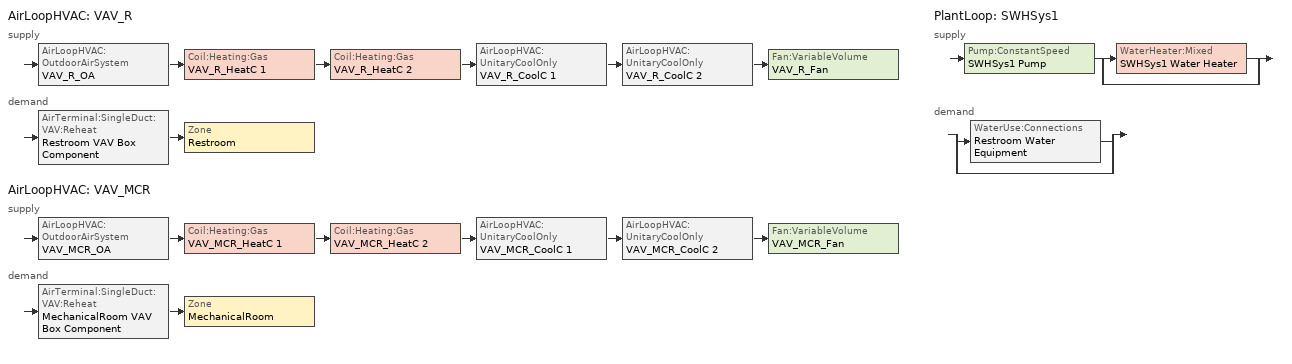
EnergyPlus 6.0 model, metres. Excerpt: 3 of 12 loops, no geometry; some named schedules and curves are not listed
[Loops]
AirLoopHVAC 'VAV_R'
 supply: AirLoopHVAC:OutdoorAirSystem 'VAV_R_OA' > Coil:Heating:Gas 'VAV_R_HeatC 1' > Coil:Heating:Gas 'VAV_R_HeatC 2' > AirLoopHVAC:UnitaryCoolOnly 'VAV_R_CoolC 1' > AirLoopHVAC:UnitaryCoolOnly 'VAV_R_CoolC 2' > Fan:VariableVolume 'VAV_R_Fan'
 demand: AirTerminal:SingleDuct:VAV:Reheat 'Restroom VAV Box Component' > Zone 'Restroom'
AirLoopHVAC 'VAV_MCR'
 supply: AirLoopHVAC:OutdoorAirSystem 'VAV_MCR_OA' > Coil:Heating:Gas 'VAV_MCR_HeatC 1' > Coil:Heating:Gas 'VAV_MCR_HeatC 2' > AirLoopHVAC:UnitaryCoolOnly 'VAV_MCR_CoolC 1' > AirLoopHVAC:UnitaryCoolOnly 'VAV_MCR_CoolC 2' > Fan:VariableVolume 'VAV_MCR_Fan'
 demand: AirTerminal:SingleDuct:VAV:Reheat 'MechanicalRoom VAV Box Component' > Zone 'MechanicalRoom'
PlantLoop 'SWHSys1'
 supply: Pump:ConstantSpeed 'SWHSys1 Pump' > split
  | WaterHeater:Mixed 'SWHSys1 Water Heater'
  | bypass
 demand: split
  | WaterUse:Connections 'Restroom Water Equipment'
  | bypass
[ComponentCost:LineItem]
Name | Line Item Type | Item | Cost per Each | Quantity | Cost per Unit of Output Capacity
Infiltration:Restroom | General | Restroom | 1 | 0
People:Restroom | General | Restroom | 1 | 11.553
LIGHTING EQUIP:Restroom | Lights | Restroom |  |  | 1
ElectricEquipment:Restroom:PlugMisc | General | Restroom | 1 | 0.1449
Infiltration:MechanicalRoom | General | MechanicalRoom | 1 | 0
LIGHTING EQUIP:MechanicalRoom | Lights | MechanicalRoom |  |  | 1
[Sizing:Zone] Zone Cooling Design Supply Air Temperature {C}=14; Zone Heating Design Supply Air Temperature {C}=40; Zone Cooling Design Supply Air Humidity Ratio {kg-H20/kg-air}=0.0085; Zone Heating Design Supply Air Humidity Ratio {kg-H20/kg-air}=0.008; Outdoor Air Method=Flow/Zone; Outside Air Flow per Person {(m3/s)/person}=0; Outside Air Flow per Zone Floor Area {(m3/s)/m2}=0; Cooling Design Air Flow Method {Flow/Zone | DesignDay | DesignDayWithLimit}=DesignDay; Cooling Minimum Air Flow Fraction=0; Heating Design Air Flow Method {Flow/Zone | DesignDay}=DesignDay; Heating Design Air Flow Rate=0
Name | Outside Air Flow per Zone {m3/s}
Restroom | 0.149989
MechanicalRoom | 0.0218183
[ZoneControl:Thermostat] Control Type Schedule=Dual Zone Control Type Sched
Name | Zone | Control 1
Restroom Thermostat | Restroom | Restroom DualSPSched
MechanicalRoom Thermostat | MechanicalRoom | MechanicalRoom DualSPSched
[ThermostatSetpoint:DualSetpoint] Heating Setpoint Temperature Schedule=HtgSetP_Sch; Cooling Setpoint Temperature Schedule=ClgSetP_Sch
Restroom DualSPSched; MechanicalRoom DualSPSched
[Zone equipment]
Restroom: Restroom VAV Box Component, Restroom PTAC, Restroom OA Unit
MechanicalRoom: MechanicalRoom VAV Box Component, MechanicalRoom PTAC, MechanicalRoom OA Unit
[AirTerminal:SingleDuct:VAV:Reheat] Availability Schedule=ALWAYS_ON; Maximum Air Flow Rate {m3/s}=AUTOSIZE; Zone Minimum Air Flow Input Method=Scheduled; Minimum Air Flow Fraction Schedule=MIN_FLOW_FRAC_SCH; Maximum Hot Water or Steam Flow Rate {m3/s}=AUTOSIZE; Minimum Hot Water or Steam Flow Rate {m3/s}=0; Convergence Tolerance=0.001; Damper Heating Action=Reverse; Maximum Flow per Zone Floor Area during Reheat {m3/s-m2}=AUTOCALCULATE; Maximum Flow Fraction During Reheat=AUTOCALCULATE; Maximum Reheat Air Temperature {C}=50
Name | Reheat Coil
Restroom VAV Box Component | Restroom VAV Box Reheat Coil
MechanicalRoom VAV Box Component | MechanicalRoom VAV Box Reheat Coil
[Coil:Heating:Electric] Availability Schedule=ALWAYS_ON; Efficiency=1; Nominal Capacity {W}=AUTOSIZE
Restroom VAV Box Reheat Coil; MechanicalRoom VAV Box Reheat Coil
[ZoneHVAC:PackagedTerminalAirConditioner] Supply Air Flow Rate During Cooling Operation=AUTOSIZE; Supply Air Flow Rate During Heating Operation=AUTOSIZE; Supply Air Flow Rate When No Cooling or Heating is Needed=AUTOSIZE; Outdoor Air Flow Rate During Cooling Operation=0; Outdoor Air Flow Rate During Heating Operation=0; Outdoor Air Flow Rate When No Cooling or Heating is Needed=0; Fan Placement=DrawThrough; Supply Air Fan Operating Mode Schedule=ALWAYS_ON
Name | Availability Schedule | Supply Air Fan | Heating Coil | Cooling Coil
Restroom PTAC | Restroom_PTAC_Fan_Sch | Restroom PTACFan | Restroom PTAC Heat Coil | Restroom PTAC DX Coil
MechanicalRoom PTAC | MechanicalRoom_PTAC_Fan_Sch | MechanicalRoom PTACFan | MechanicalRoom PTAC Heat Coil | MechanicalRoom PTAC DX Coil
[Fan:ConstantVolume] Availability Schedule=ALWAYS_ON; Fan Efficiency=0.516; Pressure Rise {Pa}=825; Maximum Flow Rate {m3/s}=AUTOSIZE; Motor Efficiency=0.85; Motor In Airstream Fraction=1
Restroom PTACFan; MechanicalRoom PTACFan
[Coil:Cooling:DX:SingleSpeed] Availability Schedule=ALWAYS_ON; Rated Total Cooling Capacity {W}=AUTOSIZE; Rated Sensible Heat Ratio=AUTOSIZE; Rated COP=4; Rated Air Flow Rate {m3/s}=AUTOSIZE; Rated Evaporator Fan Power Per Volume Flow Rate {W/(m3/s)}=773.3; Nominal Time for Condensate Removal to Begin {s}=1000; Ratio of Initial Moisture Evaporation Rate and Steady State Latent Capacity=1.5; Maximum Cycling Rate {cycles/hr}=3; Latent Capacity Time Constant {s}=45; Condenser Type=AirCooled
Name | Total Cooling Capacity Function of Temperature Curve | Total Cooling Capacity Function of Flow Fraction Curve | Energy Input Ratio Function of Temperature Curve | Energy Input Ratio Function of Flow Fraction Curve | Part Load Fraction Correlation Curve
Restroom PTAC DX Coil | Restroom PTAC_ClgCapFuncTempCurve | Restroom PTAC_ClgCapFuncFlowFracCurve | Restroom PTAC_ClgEirFuncTempCurve | Restroom PTAC_ClgEirFuncFlowFracCurve | Restroom PTAC_ClgPlrCurve
MechanicalRoom PTAC DX Coil | MechanicalRoom PTAC_ClgCapFuncTempCurve | MechanicalRoom PTAC_ClgCapFuncFlowFracCurve | MechanicalRoom PTAC_ClgEirFuncTempCurve | MechanicalRoom PTAC_ClgEirFuncFlowFracCurve | MechanicalRoom PTAC_ClgPlrCurve
[Coil:Heating:Gas] Availability Schedule=ALWAYS_ON; Gas Burner Efficiency=0.8; Nominal Capacity {W}=AUTOSIZE
Restroom PTAC Heat Coil; Restroom OA Unit Heating Coil; MechanicalRoom PTAC Heat Coil; MechanicalRoom OA Unit Heating Coil; VAV_R_HeatC 1; VAV_R_HeatC 2; VAV_MCR_HeatC 1; VAV_MCR_HeatC 2
[ZoneHVAC:OutdoorAirUnit] Supply Fan Placement {BlowThrough | DrawThrough}=BlowThrough; Unit Control Type {NeutralControl | TemperatureControl}=NeutralControl
Name | Availability Schedule | Zone | Outdoor Air Flow Rate {m3/s} | Outdoor Air Schedule | Supply Fan | Exhaust Fan | Exhaust Air Flow Rate {m3/s} | Exhaust Air Schedule | Outdoor Air Unit List
Restroom OA Unit | Restroom_PTAC_Fan_Sch | Restroom | 0.149989 | MinOA_DCV_SalesVestRest_Sch | Restroom OA Unit Supply Fan | Restroom OA Unit Exhaust Fan | 0.149989 | MinOA_DCV_SalesVestRest_Sch | Restroom OA Unit OA Unit Equip List
MechanicalRoom OA Unit | MechanicalRoom_PTAC_Fan_Sch | MechanicalRoom | 0.0218183 | MinOA_Sched | MechanicalRoom OA Unit Supply Fan | MechanicalRoom OA Unit Exhaust Fan | 0.0218183 | MinOA_Sched | MechanicalRoom OA Unit OA Unit Equip List
[ZoneHVAC:OutdoorAirUnit:EquipmentList] Component 1 Type=Coil:Heating:Gas
Name | Component 1
Restroom OA Unit OA Unit Equip List | Restroom OA Unit Heating Coil
MechanicalRoom OA Unit OA Unit Equip List | MechanicalRoom OA Unit Heating Coil
[Fan:VariableVolume] Maximum Flow Rate {m3/s}=AUTOSIZE; Fan Power Minimum Flow Rate Input Method {Fraction | FixedFlowRate}=Fraction; Fan Power Minimum Flow Fraction=0.6; Motor In Airstream Fraction=1; Fan Coefficient 1=0.0407599; Fan Coefficient 2=0.088045; Fan Coefficient 3=-0.0729261; Fan Coefficient 4=0.94374; Fan Coefficient 5=0
Name | Availability Schedule | Fan Efficiency | Pressure Rise {Pa} | Motor Efficiency
Restroom OA Unit Supply Fan; Restroom OA Unit Exhaust Fan; MechanicalRoom OA Unit Supply Fan; MechanicalRoom OA Unit Exhaust Fan | ALWAYS_ON | 1 | 0 | 0.9
VAV_R_Fan | VAV_R_Fan_Sch | 0.516 | 825 | 0.93
VAV_MCR_Fan | VAV_McR_Fan_Sch | 0.516 | 825 | 0.93
[WaterUse:Connections]
Restroom Water Equipment: Water Use Equipment 1=Restroom Water Equipment
[WaterUse:Equipment]
Restroom Water Equipment: Peak Flow Rate {m3/s}=1.89278e-05; Flow Rate Fraction Schedule=BLDG_OCC_SCH; Target Temperature Schedule=Restroom Water Equipment Temp Sched; Hot Water Supply Temperature Schedule Name  {C}=Restroom Water Equipment Hot Supply Temp Sched; Zone=Restroom; Sensible Fraction Schedule=Restroom Water Equipment Sensible fract sched; Latent Fraction Schedule=Restroom Water Equipment Latent fract sched
[AirLoopHVAC] Design Supply Air Flow Rate {m3/s}=AUTOSIZE
VAV_R; VAV_MCR
[SetpointManager:Scheduled]
SWHSys1 Loop Setpoint Manager: Control Variable {TEMP}=Temperature; Schedule=SWHSys1-Loop-Temp-Schedule; Setpoint Node=SWHSys1 Supply Outlet Node
[SetpointManager:MixedAir]
Name | Control Variable | Setpoint Node or NodeList | Control Variable {Temperature}
VAV_R_HeatC 1 MixedAir Manager | Temperature | VAV_R_HeatC 1-VAV_R_HeatC 2Node
VAV_R_HeatC 2 MixedAir Manager | Temperature | VAV_R_HeatC 2-VAV_R_CoolC 1Node
VAV_R_CoolC 1 SAT Manager |  | VAV_R_CoolC 1-VAV_R_CoolC 2Node | Temperature
VAV_R_OAMixed Air Temp Manager | Temperature | VAV_R_OA-VAV_R_HeatC 1Node
VAV_MCR_HeatC 1 MixedAir Manager | Temperature | VAV_MCR_HeatC 1-VAV_MCR_HeatC 2Node
VAV_MCR_HeatC 2 MixedAir Manager | Temperature | VAV_MCR_HeatC 2-VAV_MCR_CoolC 1Node
VAV_MCR_CoolC 1 SAT Manager |  | VAV_MCR_CoolC 1-VAV_MCR_CoolC 2Node | Temperature
VAV_MCR_OAMixed Air Temp Manager | Temperature | VAV_MCR_OA-VAV_MCR_HeatC 1Node
[Sizing:System] Type Of Load To Size On=Sensible; Design Outdoor Air Flow Rate {m3/s}=AUTOSIZE; Minimum System Air Flow Ratio=0.3; Preheat Design Temperature {C}=7; Preheat Design Humidity Ratio {kg-H2O/kg-air}=0.008; Precool Design Temperature {C}=12.8; Precool Design Humidity Ratio {kg-H2O/kg-air}=0.008; Central Cooling Design Supply Air Temperature {C}=12.8; Central Heating Design Supply Air Temperature {C}=16.7; Sizing Option {Coincident | NonCoincident}=NonCoincident; 100% Outdoor Air in Cooling {Yes | No}=No; 100% Outdoor Air in Heating {Yes | No}=No; Central Cooling Design Supply Air Humidity Ratio {kg-H2O/kg-air}=0.0085; Central Heating Design Supply Air Humidity Ratio {kg-H2O/kg-air}=0.008; Cooling Design Air Flow Method=DesignDay; Cooling Design Air Flow Rate {m3/s}=0; Heating Design Air Flow Method=DesignDay; Heating Design Air Flow Rate {m3/s}=0
VAV_R; VAV_MCR
[Controller:OutdoorAir] Minimum Outdoor Air Flow Rate {m3/s}=AUTOSIZE; Maximum Outdoor Air Flow Rate {m3/s}=AUTOSIZE; Economizer Control Type=DifferentialEnthalpy; Economizer Control Action Type=ModulateFlow; Economizer Maximum Limit Dry-Bulb Temperature {C}=28; Economizer Maximum Limit Enthalpy {J/kg}=64000; Economizer Minimum Limit Dry-Bulb Temperature {C}=-100; Lockout Type=NoLockout; Minimum Limit Type=FixedMinimum; High Humidity Control=No; Heat Recovery Bypass Control Type=BypassWhenOAFlowGreaterThanMinimum
Name | Minimum Outdoor Air Schedule
VAV_R_OA_Controller | MinOA_DCV_SalesVestRest_Sch
VAV_MCR_OA_Controller | MinOA_Sched
[AirLoopHVAC:UnitaryCoolOnly] Availability Schedule=ALWAYS_ON
Name | Cooling Coil
VAV_R_CoolC 1 | VAV_R_CoolC 1 DXCoil
VAV_R_CoolC 2 | VAV_R_CoolC 2 DXCoil
VAV_MCR_CoolC 1 | VAV_MCR_CoolC 1 DXCoil
VAV_MCR_CoolC 2 | VAV_MCR_CoolC 2 DXCoil
[Coil:Cooling:DX:TwoSpeed] Availability Schedule=ALWAYS_ON; Rated High Speed Total Cooling Capacity {W}=AUTOSIZE; Rated High Speed Sensible Heat Ratio=AUTOSIZE; Rated High Speed COP=3; Rated High Speed Air Flow Rate {m3/s}=AUTOSIZE; Rated Low Speed Total Cooling Capacity {W}=AUTOSIZE; Rated Low Speed Sensible Heat Ratio=0.69; Rated Low Speed COP=3; Rated Low Speed Air Flow Rate=AUTOSIZE; Condenser Type=AirCooled; Basin Heater Capacity {W/K}=10; Basin Heater Setpoint Temperature {C}=2
Name | Total Cooling Capacity Function of Temperature Curve | Total Cooling Capacity Function of Flow Fraction Curve | Energy Input Ratio Function of Temperature Curve | Energy Input Ratio Function of Flow Fraction Curve | Part Load Fraction Correlation Curve | Low Speed Total Cooling Capacity Function of Temperature Curve | Low Speed Energy Input Ratio Function of Temperature Curve
VAV_R_CoolC 1 DXCoil | VAV_R_CoolC 1_ClgCapFuncTempCurve | VAV_R_CoolC 1_ClgCapFuncFlowFracCurve | VAV_R_CoolC 1_ClgEirFuncTempCurve | VAV_R_CoolC 1_ClgEirFuncFlowFracCurve | VAV_R_CoolC 1_ClgPlrCurve | VAV_R_CoolC 1_ClgLowSpdCapFuncTempCurve | VAV_R_CoolC 1_ClgLowSpdEirFuncTempCurve
VAV_R_CoolC 2 DXCoil | VAV_R_CoolC 2_ClgCapFuncTempCurve | VAV_R_CoolC 2_ClgCapFuncFlowFracCurve | VAV_R_CoolC 2_ClgEirFuncTempCurve | VAV_R_CoolC 2_ClgEirFuncFlowFracCurve | VAV_R_CoolC 2_ClgPlrCurve | VAV_R_CoolC 2_ClgLowSpdCapFuncTempCurve | VAV_R_CoolC 2_ClgLowSpdEirFuncTempCurve
VAV_MCR_CoolC 1 DXCoil | VAV_MCR_CoolC 1_ClgCapFuncTempCurve | VAV_MCR_CoolC 1_ClgCapFuncFlowFracCurve | VAV_MCR_CoolC 1_ClgEirFuncTempCurve | VAV_MCR_CoolC 1_ClgEirFuncFlowFracCurve | VAV_MCR_CoolC 1_ClgPlrCurve | VAV_MCR_CoolC 1_ClgLowSpdCapFuncTempCurve | VAV_MCR_CoolC 1_ClgLowSpdEirFuncTempCurve
VAV_MCR_CoolC 2 DXCoil | VAV_MCR_CoolC 2_ClgCapFuncTempCurve | VAV_MCR_CoolC 2_ClgCapFuncFlowFracCurve | VAV_MCR_CoolC 2_ClgEirFuncTempCurve | VAV_MCR_CoolC 2_ClgEirFuncFlowFracCurve | VAV_MCR_CoolC 2_ClgPlrCurve | VAV_MCR_CoolC 2_ClgLowSpdCapFuncTempCurve | VAV_MCR_CoolC 2_ClgLowSpdEirFuncTempCurve
[EnergyManagementSystem:Sensor]
VAV_R_RA_Enth: VAV_R Supply Equipment Inlet Node; System Node Enthalpy
VAV_R_Heat_Load: Restroom; Zone/Sys Sensible Load to Heating Setpoint Predicted
VAV_R_FanFraction: Restroom VAV Box Component; VAV Terminal Damper Position
VAV_R_MinFlowFraction: Restroom VAV Box Component; VAV Terminal Minimum Air Flow Fraction
Restroom_RH: Restroom; Zone Air Relative Humidity
Restroom_Tdb: Restroom; Zone/Sys Air Temperature
VAV_MCR_RA_Enth: VAV_MCR Supply Equipment Inlet Node; System Node Enthalpy
VAV_MCR_Heat_Load: MechanicalRoom; Zone/Sys Sensible Load to Heating Setpoint Predicted
VAV_MCR_FanFraction: MechanicalRoom VAV Box Component; VAV Terminal Damper Position
VAV_MCR_MinFlowFraction: MechanicalRoom VAV Box Component; VAV Terminal Minimum Air Flow Fraction
MechanicalRoom_RH: MechanicalRoom; Zone Air Relative Humidity
MechanicalRoom_Tdb: MechanicalRoom; Zone/Sys Air Temperature
[EnergyManagementSystem:TrendVariable]
VAV_R_FanFractionLog: VAV_R_FanFraction; 4
VAV_MCR_FanFractionLog: VAV_MCR_FanFraction; 4
[PlantLoop]
SWHSys1: Fluid Type {WATER}=Water; Loop Equipment Operation Scheme=SWHSys1 Loop Operation Scheme List; Maximum Loop Temperature {C}=60; Minimum Loop Temperature {C}=10; Maximum Loop Flow Rate {m3/s}=AUTOSIZE; Minimum Loop Flow Rate {m3/s}=0; Loop Volume {m3}=AUTOSIZE; Load Distribution Scheme {OPTIMAL | SEQUENTIAL}=Optimal
[Sizing:Plant]
SWHSys1: Loop Type {COOLING | HEATING}=Heating; Design Loop Exit Temperature {C}=60; Design Loop Temperature Difference {C}=5
[PlantEquipmentOperationSchemes]
SWHSys1 Loop Operation Scheme List: Control Scheme 1 Object Type {*******}=PlantEquipmentOperation:HeatingLoad; Control Scheme 1=SWHSys1 Operation Scheme; Control Scheme 1 Schedule=PlantOnSched
[PlantEquipmentOperation:HeatingLoad]
SWHSys1 Operation Scheme: Load Range 1 Lower Limit {W}=0; Load Range 1 Upper Limit {W}=1000000000000000; Priority Control 1 Equipment List=SWHSys1 Equipment List
[PlantEquipmentList]
SWHSys1 Equipment List: SWHSys1 Water Heater
[Pump:ConstantSpeed]
SWHSys1 Pump: Rated Flow Rate {m3/s}=AUTOSIZE; Rated Pump Head {Pa} [179352 Pa = 60 ft]=0.1; Rated Power Consumption {W}=AUTOSIZE; Motor Efficiency=1; Fraction of Motor Inefficiencies to Fluid Stream=0
[WaterHeater:Mixed]
SWHSys1 Water Heater: Tank Volume {m3}=0.1893; Setpoint Temperature Schedule=SWHSys1 Water Heater Setpoint Temperature Schedule Name; Deadband Temperature Difference {deltaC}=2; Maximum Temperature Limit {C}=82.2222; Heater Control Type {Cycle | Modulate}=Cycle; Heater Maximum Capacity {W}=845000; Heater Fuel Type=ELECTRICITY; Heater Thermal Efficiency=0.9; Off Cycle Parasitic Fuel Consumption Rate {W}=20; Off Cycle Parasitic Fuel Type=ELECTRICITY; Off Cycle Parasitic Heat Fraction To Tank=0.9; On Cycle Parasitic Fuel Type=ELECTRICITY; Ambient Temperature Indicator {Schedule | Zone | Outdoors}=SCHEDULE; Ambient Temperature Schedule=SWHSys1 Water Heater Ambient Temperature Schedule Name; Off Cycle Loss Coefficient to Ambient Temperature {W/K}=6; On Cycle Loss Coefficient to Ambient Temperature {W/K}=6; Use Side Effectiveness=1; Source Side Effectiveness=1; Use Side Design Flow Rate=AUTOSIZE; Source Side Design Flow Rate=AUTOSIZE; Indirect Water Heater Recovery Time=1.5
[Schedule:Compact]
Bldg_Occ_Sch: Fraction, Through: 11/30, For: Weekdays, Until: 06:00, 0, Until: 08:00, 0.125, Until: 09:00, 0.375, Until: 11:00, 0.5, Until: 13:00, 0.625, Until: 17:00, 0.5, Until: 19:00, 0.625, Until: 21:00, 0.5, Until: 22:00, 0.375, Until: 24:00, 0.125, For: Saturday, Until: 06:00, 0, Until: 08:00, 0.125, Until: 09:00, 0.375, Until: 11:00, 0.5, Until: 19:00, 0.625, Until: 21:00, 0.5, Until: 22:00, 0.375, Until: 24:00, 0.125, For: Sunday, Until: 06:00, 0, Until: 08:00, 0.125, Until: 09:00, 0.375, Until: 11:00, 0.5, Until: 17:00, 0.625, Until: 19:00, 0.5, Until: 20:00, 0.375, Until: 22:00, 0.125, Until: 24:00, 0, For: SummerDesignDay, Until: 24:00, 1, For: WinterDesignDay, Until: 24:00, 0, For: AllOtherDays, Until: 24:00, 0, Through: 12/31, For: Weekdays, Until: 06:00, 0, Until: 08:00, 0.25, Until: 09:00, 0.5, Until: 11:00, 0.75, Until: 13:00, 1, Until: 17:00, 0.75, Until: 19:00, 1, Until: 21:00, 0.75, Until: 22:00, 0.5, Until: 24:00, 0.25, For: Saturday, Until: 06:00, 0, Until: 08:00, 0.25, Until: 09:00, 0.5, Until: 11:00, 0.75, Until: 19:00, 1, Until: 21:00, 0.75, Until: 22:00, 0.5, Until: 24:00, 0.25, For: Sunday, Until: 06:00, 0, Until: 08:00, 0.25, Until: 09:00, 0.5, Until: 11:00, 0.75, Until: 17:00, 1, Until: 19:00, 0.75, Until: 20:00, 0.5, Until: 22:00, 0.25, Until: 24:00, 0, For: SummerDesignDay, Until: 24:00, 1, For: WinterDesignDay, Until: 24:00, 0, For: AllOtherDays, Until: 24:00, 0
Always_On; VAV_McR_Fan_Sch; VAV_R_Fan_Sch; Restroom_PTAC_Fan_Sch; MechanicalRoom_PTAC_Fan_Sch: Fraction, Through: 12/31, For: AllDays, Until: 24:00, 1
MinOA_Sched: On/Off, Through: 12/31, For: Weekdays Saturday, Until: 06:00, 0, Until: 24:00, 1, For: Sunday, Until: 06:00, 0, Until: 22:00, 1, Until: 24:00, 0, For: SummerDesignDay, Until: 06:00, 0, Until: 24:00, 1, For: WinterDesignDay, Until: 06:00, 0, Until: 24:00, 1, For: AllOtherDays, Until: 24:00, 0
Dual Zone Control Type Sched: Control Type, Through: 12/31, For: AllDays, Until: 24:00, 4
Restroom Water Equipment Latent fract sched: Through: 12/31, For: AllDays, Until: 24:00, 0.05
Restroom Water Equipment Sensible fract sched: Through: 12/31, For: AllDays, Until: 24:00, 0.2
Restroom Water Equipment Temp Sched: Through: 12/31, For: AllDays, Until: 24:00, 40
Restroom Water Equipment Hot Supply Temp Sched: Through: 12/31, For: AllDays, Until: 24:00, 55
SWHSys1-Loop-Temp-Schedule: Through: 12/31, For: AllDays, Until: 24:00, 60
Min_Flow_Frac_Sch: Fraction, Through: 12/31, For: Weekdays Saturday, Until: 06:00, 0, Until: 24:00, 0.3, For: Sunday, Until: 06:00, 0, Until: 22:00, 0.3, Until: 24:00, 0, For: SummerDesignDay, Until: 06:00, 0, Until: 24:00, 0.3, For: WinterDesignDay, Until: 06:00, 0, Until: 24:00, 0.3, For: AllOtherDays, Until: 24:00, 0
MinOA_DCV_SalesVestRest_Sch: Fraction, Through: 11/30, For: Weekdays, Until: 06:00, 0, Until: 08:00, 0.761414, Until: 09:00, 0.829581, Until: 11:00, 0.863665, Until: 13:00, 0.897749, Until: 17:00, 0.863665, Until: 19:00, 0.897749, Until: 21:00, 0.863665, Until: 22:00, 0.829581, Until: 24:00, 0.761414, For: Saturday, Until: 06:00, 0, Until: 08:00, 0.761414, Until: 09:00, 0.829581, Until: 11:00, 0.863665, Until: 19:00, 0.897749, Until: 21:00, 0.863665, Until: 22:00, 0.829581, Until: 24:00, 0.761414, For: Sunday, Until: 06:00, 0, Until: 08:00, 0.761414, Until: 09:00, 0.829581, Until: 11:00, 0.863665, Until: 17:00, 0.897749, Until: 19:00, 0.863665, Until: 20:00, 0.829581, Until: 22:00, 0.761414, Until: 24:00, 0, For: SummerDesignDay, Until: 06:00, 0, Until: 24:00, 1, For: WinterDesignDay, Until: 06:00, 0, Until: 24:00, 1, For: AllOtherDays, Until: 24:00, 0, Through: 12/31, For: Weekdays, Until: 06:00, 0, Until: 08:00, 0.795497, Until: 09:00, 0.863665, Until: 11:00, 0.931832, Until: 13:00, 1, Until: 17:00, 0.931832, Until: 19:00, 1, Until: 21:00, 0.931832, Until: 22:00, 0.863665, Until: 24:00, 0.795497, For: Saturday, Until: 06:00, 0, Until: 08:00, 0.795497, Until: 09:00, 0.863665, Until: 11:00, 0.931832, Until: 19:00, 1, Until: 21:00, 0.931832, Until: 22:00, 0.863665, Until: 24:00, 0.795497, For: Sunday, Until: 06:00, 0, Until: 08:00, 0.795497, Until: 09:00, 0.863665, Until: 11:00, 0.931832, Until: 17:00, 1, Until: 19:00, 0.931832, Until: 20:00, 0.863665, Until: 22:00, 0.795497, Until: 24:00, 0, For: SummerDesignDay, Until: 06:00, 0, Until: 24:00, 1, For: WinterDesignDay, Until: 06:00, 0, Until: 24:00, 1, For: AllOtherDays, Until: 24:00, 0
[Curve:Biquadratic] Minimum Value of x=17; Maximum Value of x=22; Minimum Value of y=13; Maximum Value of y=46
Name | Coefficient1 Constant | Coefficient2 x | Coefficient3 x**2 | Coefficient4 y | Coefficient5 y**2 | Coefficient6 x*y
Restroom PTAC_ClgCapFuncTempCurve; MechanicalRoom PTAC_ClgCapFuncTempCurve | 0.942588 | 0.00954335 | 0.00068377 | -0.0110427 | 5.249e-06 | -9.72e-06
Restroom PTAC_ClgEirFuncTempCurve; MechanicalRoom PTAC_ClgEirFuncTempCurve | 0.342414 | 0.034885 | -0.0006237 | 0.00497722 | 0.000437951 | -0.000728028
VAV_R_CoolC 1_ClgCapFuncTempCurve; VAV_R_CoolC 1_ClgLowSpdCapFuncTempCurve; VAV_R_CoolC 2_ClgCapFuncTempCurve; VAV_R_CoolC 2_ClgLowSpdCapFuncTempCurve | 0.42415 | 0.04426 | -0.00042 | 0.00333 | -0.00008 | -0.00021
VAV_R_CoolC 1_ClgEirFuncTempCurve; VAV_R_CoolC 1_ClgLowSpdEirFuncTempCurve; VAV_R_CoolC 2_ClgEirFuncTempCurve; VAV_R_CoolC 2_ClgLowSpdEirFuncTempCurve | 1.23649 | -0.02431 | 0.00057 | -0.01434 | 0.00063 | -0.00038
[Curve:Quadratic]
Name | Coefficient1 Constant | Coefficient2 x | Coefficient3 x**2 | Minimum Value of x | Maximum Value of x
Restroom PTAC_ClgCapFuncFlowFracCurve; MechanicalRoom PTAC_ClgCapFuncFlowFracCurve | 0.8 | 0.2 | 0 | 0.5 | 1.5
Restroom PTAC_ClgEirFuncFlowFracCurve; MechanicalRoom PTAC_ClgEirFuncFlowFracCurve | 1.1552 | -0.1808 | 0.0256 | 0.5 | 1.5
Restroom PTAC_ClgPlrCurve; MechanicalRoom PTAC_ClgPlrCurve | 0.85 | 0.15 | 0 | 0 | 1
VAV_R_CoolC 1_ClgCapFuncFlowFracCurve; VAV_R_CoolC 2_ClgCapFuncFlowFracCurve | 0.77136 | 0.34053 | -0.11088 | 0.75918 | 1.13877
VAV_R_CoolC 1_ClgEirFuncFlowFracCurve; VAV_R_CoolC 2_ClgEirFuncFlowFracCurve | 1.2055 | -0.32953 | 0.12308 | 0.75918 | 1.13877
VAV_R_CoolC 1_ClgPlrCurve; VAV_R_CoolC 2_ClgPlrCurve | 0.771 | 0.229 | 0 | 0 | 1
